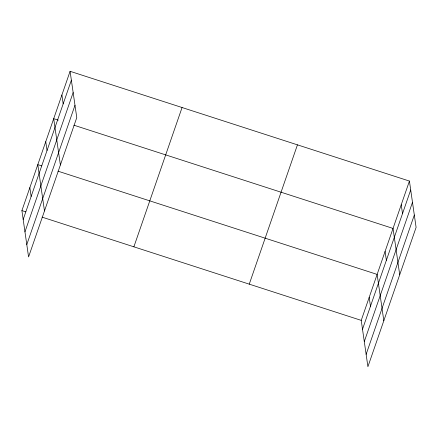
<?xml version="1.0" encoding="UTF-8"?>
<svg xmlns="http://www.w3.org/2000/svg" width="438" height="438" viewBox="0 0 438 438"><rect width="100%" height="100%" fill="white"/><g stroke="black" fill="none" stroke-linecap="round" stroke-linejoin="round"><path stroke-width="0.66" d="M70.091 71.301L76.77 117.625L28.574 256.931L21.9 210.607L70.091 71.301L409.426 181.069L416.1 227.393L367.909 366.699L361.23 320.375L409.426 181.069M23.181 219.482L71.372 80.176M24.961 231.839L73.151 92.533M26.795 244.574L74.986 105.268M133.88 246.829L182.071 107.524M249.255 284.147L297.446 144.847M362.511 329.25L410.702 189.944M364.29 341.607L412.486 202.307M366.13 354.342L414.321 215.036M58.265 120.138L53.704 118.665L60.384 164.989M73.891 125.191L393.039 228.433L399.713 274.757M41.709 165.898L37.805 164.633L44.479 210.963M57.986 171.165L377.134 274.402L383.814 320.731M21.9 210.607L25.804 211.866M42.081 217.133L361.23 320.375M401.23 204.749L402.511 213.629M385.09 251.417L386.365 260.292M369.185 297.386L370.46 306.266M61.9 94.98L63.176 103.861M45.755 141.649L47.036 150.524M29.85 187.617L31.131 196.492"/></g></svg>
